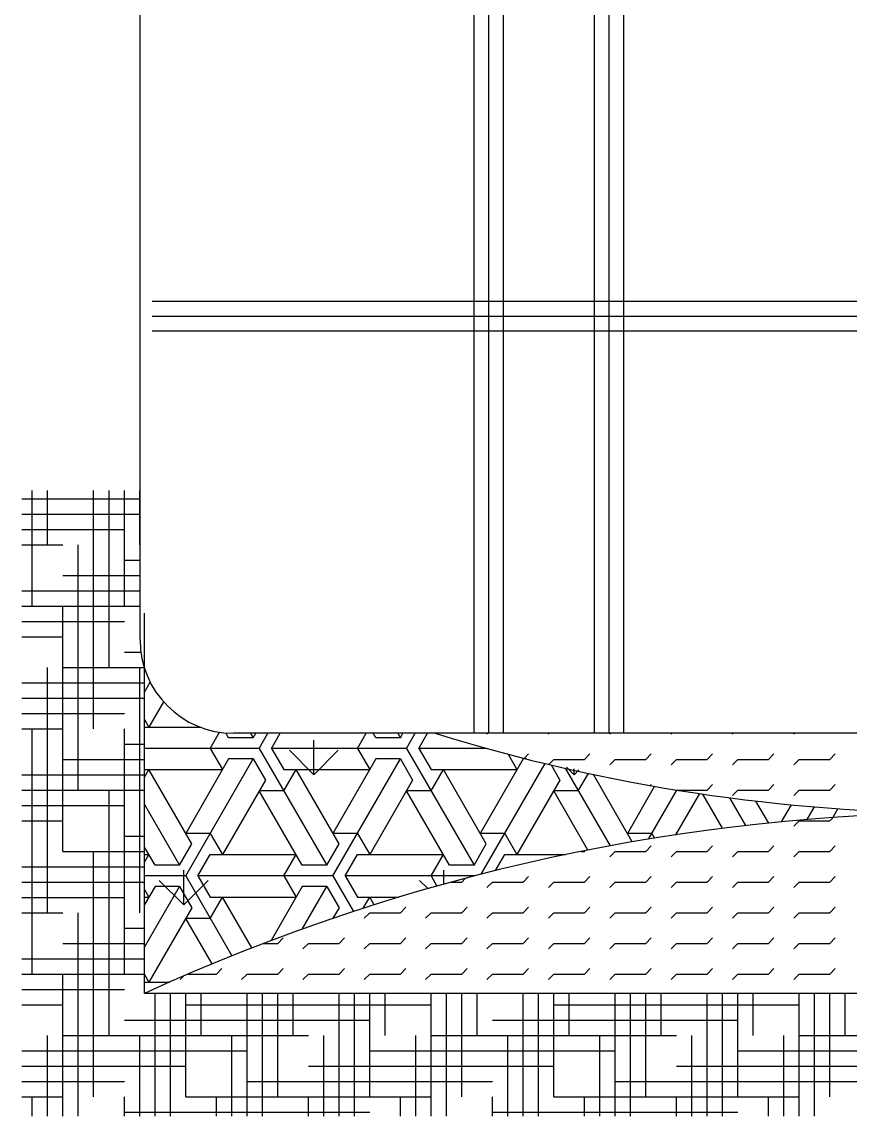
# Model space of a CAD drawing. Header units: millimetres. Extents: x 1787 to 68324, y 1435 to 30835.
# Drawn here: x 36772 to 37447, y 10164 to 11056 of the extents above; entities that cross this region are included whole.
import ezdxf

# ---------------------------------------------------------------- set-up
doc = ezdxf.new("R2010")
doc.units = ezdxf.units.MM

# ---------------------------------------------------------------- blocks, each defined once
blk = doc.blocks.new('A$C62731D1C')
for p, q in [((0.09627, 0.38824, 0.68571), (0.09627, 2.14084, 0.68571)), ((0.46643, 1.44371, 0.68571), (0.46643, 0.31204, 0.68571)), ((0.47843, 1.44371, 0.68571), (0.47843, 0.31204, 0.68571)), ((0.49043, 1.44371, 0.68571), (0.49043, 0.31204, 0.68571)), ((0.36826, 1.4076, 0.68571), (0.36826, 0.31204, 0.68571)), ((0.38026, 1.4076, 0.68571), (0.38026, 0.31204, 0.68571)), ((0.39226, 1.4076, 0.68571), (0.39226, 0.31204, 0.68571)), ((0.10613, 0.66415, 0.68571), (1.46095, 0.66415, 0.68571)), ((0.10613, 0.65215, 0.68571), (1.46095, 0.65215, 0.68571)), ((0.10613, 0.64015, 0.68571), (1.46095, 0.64015, 0.68571)), ((0.0085, 0.41577, 0.68571), (0.0085, 0.50998, 0.68571)), ((0.021, 0.46577, 0.68571), (0.021, 0.50998, 0.68571)), ((0.0585, 0.31577, 0.68571), (0.0585, 0.50998, 0.68571)), ((0.071, 0.36577, 0.68571), (0.071, 0.50998, 0.68571)), ((0.0835, 0.41577, 0.68571), (0.0835, 0.50998, 0.68571)), ((0.096, 0.46577, 0.68571), (0.096, 0.50998, 0.68571)), ((0, 0.50327, 0.68571), (0.09627, 0.50327, 0.68571)), ((0, 0.49077, 0.68571), (0.09627, 0.49077, 0.68571)), ((0, 0.47827, 0.68571), (0.0835, 0.47827, 0.68571)), ((0, 0.46577, 0.68571), (0.0335, 0.46577, 0.68571)), ((0.046, 0.26577, 0.68571), (0.046, 0.46577, 0.68571)), ((0.0835, 0.45327, 0.68571), (0.09627, 0.45327, 0.68571)), ((0.0335, 0.44077, 0.68571), (0.09627, 0.44077, 0.68571)), ((0, 0.42827, 0.68571), (0.09627, 0.42827, 0.68571)), ((0, 0.41577, 0.68571), (0.09627, 0.41577, 0.68571)), ((0.0335, 0.21577, 0.68571), (0.0335, 0.41577, 0.68571)), ((0, 0.40327, 0.68571), (0.0835, 0.40327, 0.68571)), ((0.1, 0.1, 0.68571), (0.1, 0.40998, 0.68571)), ((0, 0.39077, 0.68571), (0.0335, 0.39077, 0.68571)), ((0.0835, 0.37827, 0.68571), (0.09693, 0.37827, 0.68571)), ((0.021, 0.16577, 0.68571), (0.021, 0.36577, 0.68571)), ((0.0335, 0.36577, 0.68571), (0.09966, 0.36577, 0.68571)), ((0.096, 0.16577, 0.68571), (0.096, 0.36577, 0.68571)), ((0, 0.35327, 0.68571), (0.1, 0.35327, 0.68571)), ((0.1, 0.34567, 0.68571), (0.10459, 0.35362, 0.68571)), ((0, 0.34077, 0.68571), (0.1, 0.34077, 0.68571)), ((0.11542, 0.33773, 0.68571), (0.1035, 0.31709, 0.68571)), ((0, 0.32827, 0.68571), (0.0835, 0.32827, 0.68571)), ((0.1, 0.32316, 0.68571), (0.1035, 0.31709, 0.68571)), ((0, 0.31577, 0.68571), (0.0335, 0.31577, 0.68571)), ((0.0085, 0.11577, 0.68571), (0.0085, 0.31577, 0.68571)), ((0.0835, 0.11577, 0.68571), (0.0835, 0.31577, 0.68571)), ((0.1, 0.31709, 0.68571), (0.14518, 0.31709, 0.68571)), ((0.1535, 0.29977, 0.68571), (0.16108, 0.3129, 0.68571)), ((0.1685, 0.30843, 0.68571), (0.16627, 0.31229, 0.68571)), ((0.0835, 0.30327, 0.68571), (0.1, 0.30327, 0.68571)), ((0.1885, 0.30843, 0.68571), (0.1685, 0.30843, 0.68571)), ((1.39167, 0.31204, 0.68571), (0.17247, 0.31204, 0.68571)), ((0.18642, 0.31204, 0.68571), (0.1885, 0.30843, 0.68571)), ((0.1885, 0.30843, 0.68571), (0.19058, 0.31204, 0.68571)), ((0.1935, 0.29977, 0.68571), (0.20058, 0.31204, 0.68571)), ((0.2035, 0.29977, 0.68571), (0.21058, 0.31204, 0.68571)), ((0.23796, 0.2783, 0.68571), (0.23796, 0.30643, 0.68571)), ((0.2735, 0.29977, 0.68571), (0.28058, 0.31204, 0.68571)), ((0.2885, 0.30843, 0.68571), (0.28642, 0.31204, 0.68571)), ((0.3085, 0.30843, 0.68571), (0.2885, 0.30843, 0.68571)), ((0.30642, 0.31204, 0.68571), (0.3085, 0.30843, 0.68571)), ((0.3085, 0.30843, 0.68571), (0.31058, 0.31204, 0.68571)), ((0.3135, 0.29977, 0.68571), (0.32058, 0.31204, 0.68571)), ((0.3235, 0.29977, 0.68571), (0.33058, 0.31204, 0.68571)), ((0.37908, 0.31135, 0.68571), (0.37977, 0.31204, 0.68571)), ((0.42908, 0.31135, 0.68571), (0.42977, 0.31204, 0.68571)), ((0.47908, 0.31135, 0.68571), (0.47977, 0.31204, 0.68571)), ((0.52908, 0.31135, 0.68571), (0.52977, 0.31204, 0.68571)), ((0.57908, 0.31135, 0.68571), (0.57977, 0.31204, 0.68571)), ((0.62908, 0.31135, 0.68571), (0.62977, 0.31204, 0.68571)), ((0.1935, 0.29977, 0.68571), (0.1, 0.29977, 0.68571)), ((0.1535, 0.29977, 0.68571), (0.1635, 0.28245, 0.68571)), ((0.1935, 0.29977, 0.68571), (0.2485, 0.20451, 0.68571)), ((0.3135, 0.29977, 0.68571), (0.2035, 0.29977, 0.68571)), ((0.2035, 0.29977, 0.68571), (0.2135, 0.28245, 0.68571)), ((0.23796, 0.2783, 0.68571), (0.21807, 0.29819, 0.68571)), ((0.23796, 0.2783, 0.68571), (0.25785, 0.29819, 0.68571)), ((0.2735, 0.29977, 0.68571), (0.2835, 0.28245, 0.68571)), ((0.3135, 0.29977, 0.68571), (0.3685, 0.20451, 0.68571)), ((0.37861, 0.29977, 0.68571), (0.3235, 0.29977, 0.68571)), ((0.3235, 0.29977, 0.68571), (0.3335, 0.28245, 0.68571)), ((0.39626, 0.295, 0.68571), (0.4035, 0.28245, 0.68571)), ((0.40934, 0.29161, 0.68571), (0.41292, 0.29519, 0.68571)), ((0.4585, 0.29077, 0.68571), (0.46292, 0.29519, 0.68571)), ((0.5085, 0.29077, 0.68571), (0.51292, 0.29519, 0.68571)), ((0.5585, 0.29077, 0.68571), (0.56292, 0.29519, 0.68571)), ((0.6085, 0.29077, 0.68571), (0.61292, 0.29519, 0.68571)), ((0.6585, 0.29077, 0.68571), (0.66292, 0.29519, 0.68571)), ((0.0335, 0.29077, 0.68571), (0.1, 0.29077, 0.68571)), ((0.1335, 0.19585, 0.68571), (0.1885, 0.29111, 0.68571)), ((0.1685, 0.29111, 0.68571), (0.1335, 0.23049, 0.68571)), ((0.1885, 0.29111, 0.68571), (0.1685, 0.29111, 0.68571)), ((0.1885, 0.29111, 0.68571), (0.1985, 0.27379, 0.68571)), ((0.2535, 0.19585, 0.68571), (0.3085, 0.29111, 0.68571)), ((0.2885, 0.29111, 0.68571), (0.2535, 0.23049, 0.68571)), ((0.3085, 0.29111, 0.68571), (0.2885, 0.29111, 0.68571)), ((0.3085, 0.29111, 0.68571), (0.3185, 0.27379, 0.68571)), ((0.4085, 0.29111, 0.68571), (0.3735, 0.23049, 0.68571)), ((0.37428, 0.19721, 0.68571), (0.42636, 0.2874, 0.68571)), ((0.4113, 0.29111, 0.68571), (0.4085, 0.29111, 0.68571)), ((0.4294, 0.28667, 0.68571), (0.4335, 0.29077, 0.68571)), ((0.43133, 0.28621, 0.68571), (0.4385, 0.27379, 0.68571)), ((0.4335, 0.29077, 0.68571), (0.4585, 0.29077, 0.68571)), ((0.47908, 0.28635, 0.68571), (0.4835, 0.29077, 0.68571)), ((0.4835, 0.29077, 0.68571), (0.5085, 0.29077, 0.68571)), ((0.52908, 0.28635, 0.68571), (0.5335, 0.29077, 0.68571)), ((0.5335, 0.29077, 0.68571), (0.5585, 0.29077, 0.68571)), ((0.57908, 0.28635, 0.68571), (0.5835, 0.29077, 0.68571)), ((0.5835, 0.29077, 0.68571), (0.6085, 0.29077, 0.68571)), ((0.62908, 0.28635, 0.68571), (0.6335, 0.29077, 0.68571)), ((0.6335, 0.29077, 0.68571), (0.6585, 0.29077, 0.68571)), ((0, 0.27827, 0.68571), (0.1, 0.27827, 0.68571)), ((0.1, 0.27639, 0.68571), (0.1035, 0.28245, 0.68571)), ((0.1, 0.28245, 0.68571), (0.1635, 0.28245, 0.68571)), ((0.1385, 0.22183, 0.68571), (0.1035, 0.28245, 0.68571)), ((0.2135, 0.26513, 0.68571), (0.2235, 0.28245, 0.68571)), ((0.2135, 0.28245, 0.68571), (0.2835, 0.28245, 0.68571)), ((0.2585, 0.22183, 0.68571), (0.2235, 0.28245, 0.68571)), ((0.3335, 0.26513, 0.68571), (0.3435, 0.28245, 0.68571)), ((0.3335, 0.28245, 0.68571), (0.4035, 0.28245, 0.68571)), ((0.3785, 0.22183, 0.68571), (0.3435, 0.28245, 0.68571)), ((0.44289, 0.28352, 0.68571), (0.47937, 0.22033, 0.68571)), ((0.45009, 0.2783, 0.68571), (0.44401, 0.28439, 0.68571)), ((0.45009, 0.2783, 0.68571), (0.45009, 0.28301, 0.68571)), ((0.45009, 0.2783, 0.68571), (0.45394, 0.28215, 0.68571)), ((0.4535, 0.26513, 0.68571), (0.46171, 0.27934, 0.68571)), ((0.49749, 0.22358, 0.68571), (0.4658, 0.27847, 0.68571)), ((0.1985, 0.27379, 0.68571), (0.1635, 0.21317, 0.68571)), ((0.3185, 0.27379, 0.68571), (0.2835, 0.21317, 0.68571)), ((0.4385, 0.27379, 0.68571), (0.4035, 0.21317, 0.68571)), ((0.51564, 0.26884, 0.68571), (0.4935, 0.23049, 0.68571)), ((0.51218, 0.26945, 0.68571), (0.51292, 0.27019, 0.68571)), ((0.5585, 0.26577, 0.68571), (0.56292, 0.27019, 0.68571)), ((0.6085, 0.26577, 0.68571), (0.61292, 0.27019, 0.68571)), ((0.6585, 0.26577, 0.68571), (0.66292, 0.27019, 0.68571)), ((0, 0.26577, 0.68571), (0.1, 0.26577, 0.68571)), ((0.071, 0.06577, 0.68571), (0.071, 0.26577, 0.68571)), ((0.2135, 0.26513, 0.68571), (0.1935, 0.26513, 0.68571)), ((0.2285, 0.20451, 0.68571), (0.1935, 0.26513, 0.68571)), ((0.3335, 0.26513, 0.68571), (0.3135, 0.26513, 0.68571)), ((0.3485, 0.20451, 0.68571), (0.3135, 0.26513, 0.68571)), ((0.4535, 0.26513, 0.68571), (0.4335, 0.26513, 0.68571)), ((0.46136, 0.21689, 0.68571), (0.4335, 0.26513, 0.68571)), ((0.51081, 0.22583, 0.68571), (0.53387, 0.26577, 0.68571)), ((0.55222, 0.26292, 0.68571), (0.53281, 0.2293, 0.68571)), ((0.53385, 0.26577, 0.68571), (0.5585, 0.26577, 0.68571)), ((0.57113, 0.2346, 0.68571), (0.55502, 0.2625, 0.68571)), ((0.57677, 0.25948, 0.68571), (0.58983, 0.23685, 0.68571)), ((0.57908, 0.26135, 0.68571), (0.5835, 0.26577, 0.68571)), ((0.5835, 0.26577, 0.68571), (0.6085, 0.26577, 0.68571)), ((0.62908, 0.26135, 0.68571), (0.6335, 0.26577, 0.68571)), ((0.6335, 0.26577, 0.68571), (0.6585, 0.26577, 0.68571)), ((0, 0.25327, 0.68571), (0.0835, 0.25327, 0.68571)), ((0.1, 0.25388, 0.68571), (0.1285, 0.20451, 0.68571)), ((0.60866, 0.23889, 0.68571), (0.5983, 0.25682, 0.68571)), ((0.62695, 0.25378, 0.68571), (0.61894, 0.2399, 0.68571)), ((0.64002, 0.24179, 0.68571), (0.64597, 0.25209, 0.68571)), ((0.66513, 0.25064, 0.68571), (0.66094, 0.24338, 0.68571)), ((0.6585, 0.24077, 0.68571), (0.66112, 0.24339, 0.68571)), ((0, 0.24077, 0.68571), (0.0335, 0.24077, 0.68571)), ((0.62908, 0.23635, 0.68571), (0.6335, 0.24077, 0.68571)), ((0.6335, 0.24077, 0.68571), (0.6585, 0.24077, 0.68571)), ((0.0835, 0.22827, 0.68571), (0.1, 0.22827, 0.68571)), ((0.1535, 0.23049, 0.68571), (0.1335, 0.23049, 0.68571)), ((0.1535, 0.23049, 0.68571), (0.1635, 0.21317, 0.68571)), ((0.2735, 0.23049, 0.68571), (0.2535, 0.23049, 0.68571)), ((0.2735, 0.23049, 0.68571), (0.2835, 0.21317, 0.68571)), ((0.3935, 0.23049, 0.68571), (0.3735, 0.23049, 0.68571)), ((0.3935, 0.23049, 0.68571), (0.4035, 0.21317, 0.68571)), ((0.5135, 0.23049, 0.68571), (0.4935, 0.23049, 0.68571)), ((0.5135, 0.23049, 0.68571), (0.51573, 0.22663, 0.68571)), ((0.0335, 0.21577, 0.68571), (0.1, 0.21577, 0.68571)), ((0.0585, 0.01577, 0.68571), (0.0585, 0.21577, 0.68571)), ((0.1085, 0.20451, 0.68571), (0.1, 0.21924, 0.68571)), ((0.1285, 0.20451, 0.68571), (0.1385, 0.22183, 0.68571)), ((0.2485, 0.20451, 0.68571), (0.2585, 0.22183, 0.68571)), ((0.3685, 0.20451, 0.68571), (0.3785, 0.22183, 0.68571)), ((0.45574, 0.21577, 0.68571), (0.4585, 0.21577, 0.68571)), ((0.4585, 0.21577, 0.68571), (0.45919, 0.21646, 0.68571)), ((0.47908, 0.21135, 0.68571), (0.4835, 0.21577, 0.68571)), ((0.4835, 0.21577, 0.68571), (0.5085, 0.21577, 0.68571)), ((0.5085, 0.21577, 0.68571), (0.51292, 0.22019, 0.68571)), ((0.52908, 0.21135, 0.68571), (0.5335, 0.21577, 0.68571)), ((0.5335, 0.21577, 0.68571), (0.5585, 0.21577, 0.68571)), ((0.5585, 0.21577, 0.68571), (0.56292, 0.22019, 0.68571)), ((0.57908, 0.21135, 0.68571), (0.5835, 0.21577, 0.68571)), ((0.5835, 0.21577, 0.68571), (0.6085, 0.21577, 0.68571)), ((0.6085, 0.21577, 0.68571), (0.61292, 0.22019, 0.68571)), ((0.62908, 0.21135, 0.68571), (0.6335, 0.21577, 0.68571)), ((0.6335, 0.21577, 0.68571), (0.6585, 0.21577, 0.68571)), ((0.6585, 0.21577, 0.68571), (0.66292, 0.22019, 0.68571)), ((0.1, 0.20711, 0.68571), (0.1035, 0.21317, 0.68571)), ((0.1, 0.21317, 0.68571), (0.1035, 0.21317, 0.68571)), ((0.1435, 0.19585, 0.68571), (0.1535, 0.21317, 0.68571)), ((0.1535, 0.21317, 0.68571), (0.2235, 0.21317, 0.68571)), ((0.2135, 0.19585, 0.68571), (0.2235, 0.21317, 0.68571)), ((0.2635, 0.19585, 0.68571), (0.2735, 0.21317, 0.68571)), ((0.2735, 0.21317, 0.68571), (0.3435, 0.21317, 0.68571)), ((0.3335, 0.19585, 0.68571), (0.3435, 0.21317, 0.68571)), ((0.38598, 0.20015, 0.68571), (0.3935, 0.21317, 0.68571)), ((0.3935, 0.21317, 0.68571), (0.44307, 0.21317, 0.68571)), ((0, 0.20327, 0.68571), (0.1, 0.20327, 0.68571)), ((0.1285, 0.20451, 0.68571), (0.1085, 0.20451, 0.68571)), ((0.13189, 0.17223, 0.68571), (0.13189, 0.20036, 0.68571)), ((0.2485, 0.20451, 0.68571), (0.2285, 0.20451, 0.68571)), ((0.34403, 0.18916, 0.68571), (0.34403, 0.20036, 0.68571)), ((0.3685, 0.20451, 0.68571), (0.3485, 0.20451, 0.68571)), ((0, 0.19077, 0.68571), (0.1, 0.19077, 0.68571)), ((0.1335, 0.19585, 0.68571), (0.1, 0.19585, 0.68571)), ((0.13189, 0.17223, 0.68571), (0.11201, 0.19212, 0.68571)), ((0.13189, 0.17223, 0.68571), (0.15178, 0.19212, 0.68571)), ((0.1335, 0.19585, 0.68571), (0.17113, 0.13067, 0.68571)), ((0.2535, 0.19585, 0.68571), (0.1435, 0.19585, 0.68571)), ((0.1435, 0.19585, 0.68571), (0.1535, 0.17853, 0.68571)), ((0.2135, 0.19585, 0.68571), (0.2235, 0.17853, 0.68571)), ((0.2535, 0.19585, 0.68571), (0.27024, 0.16687, 0.68571)), ((0.36902, 0.19585, 0.68571), (0.2635, 0.19585, 0.68571)), ((0.2635, 0.19585, 0.68571), (0.2735, 0.17853, 0.68571)), ((0.33081, 0.18545, 0.68571), (0.32414, 0.19212, 0.68571)), ((0.3335, 0.19585, 0.68571), (0.33829, 0.18757, 0.68571)), ((0.34988, 0.19077, 0.68571), (0.3585, 0.19077, 0.68571)), ((0.3585, 0.19077, 0.68571), (0.36166, 0.19393, 0.68571)), ((0.37908, 0.18635, 0.68571), (0.3835, 0.19077, 0.68571)), ((0.3835, 0.19077, 0.68571), (0.4085, 0.19077, 0.68571)), ((0.4085, 0.19077, 0.68571), (0.41292, 0.19519, 0.68571)), ((0.42908, 0.18635, 0.68571), (0.4335, 0.19077, 0.68571)), ((0.4335, 0.19077, 0.68571), (0.4585, 0.19077, 0.68571)), ((0.4585, 0.19077, 0.68571), (0.46292, 0.19519, 0.68571)), ((0.47908, 0.18635, 0.68571), (0.4835, 0.19077, 0.68571)), ((0.4835, 0.19077, 0.68571), (0.5085, 0.19077, 0.68571)), ((0.5085, 0.19077, 0.68571), (0.51292, 0.19519, 0.68571)), ((0.52908, 0.18635, 0.68571), (0.5335, 0.19077, 0.68571)), ((0.5335, 0.19077, 0.68571), (0.5585, 0.19077, 0.68571)), ((0.5585, 0.19077, 0.68571), (0.56292, 0.19519, 0.68571)), ((0.57908, 0.18635, 0.68571), (0.5835, 0.19077, 0.68571)), ((0.5835, 0.19077, 0.68571), (0.6085, 0.19077, 0.68571)), ((0.6085, 0.19077, 0.68571), (0.61292, 0.19519, 0.68571)), ((0.62908, 0.18635, 0.68571), (0.6335, 0.19077, 0.68571)), ((0.6335, 0.19077, 0.68571), (0.6585, 0.19077, 0.68571)), ((0.6585, 0.19077, 0.68571), (0.66292, 0.19519, 0.68571)), ((0.1, 0.13782, 0.68571), (0.1285, 0.18719, 0.68571)), ((0.1085, 0.18719, 0.68571), (0.1, 0.17247, 0.68571)), ((0.1, 0.1846, 0.68571), (0.1035, 0.17853, 0.68571)), ((0.1, 0.17853, 0.68571), (0.1035, 0.17853, 0.68571)), ((0.1285, 0.18719, 0.68571), (0.1085, 0.18719, 0.68571)), ((0.1285, 0.18719, 0.68571), (0.1385, 0.16987, 0.68571)), ((0.1535, 0.16121, 0.68571), (0.1635, 0.17853, 0.68571)), ((0.1535, 0.17853, 0.68571), (0.2235, 0.17853, 0.68571)), ((0.18741, 0.13712, 0.68571), (0.1635, 0.17853, 0.68571)), ((0.2285, 0.18719, 0.68571), (0.20307, 0.14314, 0.68571)), ((0.22848, 0.15251, 0.68571), (0.2485, 0.18719, 0.68571)), ((0.2485, 0.18719, 0.68571), (0.2285, 0.18719, 0.68571)), ((0.2485, 0.18719, 0.68571), (0.2585, 0.16987, 0.68571)), ((0.2735, 0.17853, 0.68571), (0.30724, 0.17853, 0.68571)), ((0.27828, 0.16948, 0.68571), (0.2835, 0.17853, 0.68571)), ((0.2871, 0.1723, 0.68571), (0.2835, 0.17853, 0.68571)), ((0, 0.17827, 0.68571), (0.0835, 0.17827, 0.68571)), ((0.1385, 0.16987, 0.68571), (0.1035, 0.10925, 0.68571)), ((0.2585, 0.16987, 0.68571), (0.25354, 0.16128, 0.68571)), ((0.3085, 0.16577, 0.68571), (0.31292, 0.17019, 0.68571)), ((0.3585, 0.16577, 0.68571), (0.36292, 0.17019, 0.68571)), ((0.4085, 0.16577, 0.68571), (0.41292, 0.17019, 0.68571)), ((0.4585, 0.16577, 0.68571), (0.46292, 0.17019, 0.68571)), ((0.5085, 0.16577, 0.68571), (0.51292, 0.17019, 0.68571)), ((0.5585, 0.16577, 0.68571), (0.56292, 0.17019, 0.68571)), ((0.6085, 0.16577, 0.68571), (0.61292, 0.17019, 0.68571)), ((0.6585, 0.16577, 0.68571), (0.66292, 0.17019, 0.68571)), ((0, 0.16577, 0.68571), (0.0335, 0.16577, 0.68571)), ((0.046, 0, 0.68571), (0.046, 0.16577, 0.68571)), ((0.1535, 0.16121, 0.68571), (0.1335, 0.16121, 0.68571)), ((0.15496, 0.12405, 0.68571), (0.1335, 0.16121, 0.68571)), ((0.27908, 0.16135, 0.68571), (0.2835, 0.16577, 0.68571)), ((0.2835, 0.16577, 0.68571), (0.3085, 0.16577, 0.68571)), ((0.32908, 0.16135, 0.68571), (0.3335, 0.16577, 0.68571)), ((0.3335, 0.16577, 0.68571), (0.3585, 0.16577, 0.68571)), ((0.37908, 0.16135, 0.68571), (0.3835, 0.16577, 0.68571)), ((0.3835, 0.16577, 0.68571), (0.4085, 0.16577, 0.68571)), ((0.42908, 0.16135, 0.68571), (0.4335, 0.16577, 0.68571)), ((0.4335, 0.16577, 0.68571), (0.4585, 0.16577, 0.68571)), ((0.47908, 0.16135, 0.68571), (0.4835, 0.16577, 0.68571)), ((0.4835, 0.16577, 0.68571), (0.5085, 0.16577, 0.68571)), ((0.52908, 0.16135, 0.68571), (0.5335, 0.16577, 0.68571)), ((0.5335, 0.16577, 0.68571), (0.5585, 0.16577, 0.68571)), ((0.57908, 0.16135, 0.68571), (0.5835, 0.16577, 0.68571)), ((0.5835, 0.16577, 0.68571), (0.6085, 0.16577, 0.68571)), ((0.62908, 0.16135, 0.68571), (0.6335, 0.16577, 0.68571)), ((0.6335, 0.16577, 0.68571), (0.6585, 0.16577, 0.68571)), ((0.0835, 0.15327, 0.68571), (0.1, 0.15327, 0.68571)), ((0.2085, 0.14077, 0.68571), (0.21292, 0.14519, 0.68571)), ((0.2585, 0.14077, 0.68571), (0.26292, 0.14519, 0.68571)), ((0.3085, 0.14077, 0.68571), (0.31292, 0.14519, 0.68571)), ((0.3585, 0.14077, 0.68571), (0.36292, 0.14519, 0.68571)), ((0.4085, 0.14077, 0.68571), (0.41292, 0.14519, 0.68571)), ((0.4585, 0.14077, 0.68571), (0.46292, 0.14519, 0.68571)), ((0.5085, 0.14077, 0.68571), (0.51292, 0.14519, 0.68571)), ((0.5585, 0.14077, 0.68571), (0.56292, 0.14519, 0.68571)), ((0.6085, 0.14077, 0.68571), (0.61292, 0.14519, 0.68571)), ((0.6585, 0.14077, 0.68571), (0.66292, 0.14519, 0.68571)), ((0.0335, 0.14077, 0.68571), (0.1, 0.14077, 0.68571)), ((0.19684, 0.14077, 0.68571), (0.2085, 0.14077, 0.68571)), ((0.22908, 0.13635, 0.68571), (0.2335, 0.14077, 0.68571)), ((0.2335, 0.14077, 0.68571), (0.2585, 0.14077, 0.68571)), ((0.27908, 0.13635, 0.68571), (0.2835, 0.14077, 0.68571)), ((0.2835, 0.14077, 0.68571), (0.3085, 0.14077, 0.68571)), ((0.32908, 0.13635, 0.68571), (0.3335, 0.14077, 0.68571)), ((0.3335, 0.14077, 0.68571), (0.3585, 0.14077, 0.68571)), ((0.37908, 0.13635, 0.68571), (0.3835, 0.14077, 0.68571)), ((0.3835, 0.14077, 0.68571), (0.4085, 0.14077, 0.68571)), ((0.42908, 0.13635, 0.68571), (0.4335, 0.14077, 0.68571)), ((0.4335, 0.14077, 0.68571), (0.4585, 0.14077, 0.68571)), ((0.47908, 0.13635, 0.68571), (0.4835, 0.14077, 0.68571)), ((0.4835, 0.14077, 0.68571), (0.5085, 0.14077, 0.68571)), ((0.52908, 0.13635, 0.68571), (0.5335, 0.14077, 0.68571)), ((0.5335, 0.14077, 0.68571), (0.5585, 0.14077, 0.68571)), ((0.57908, 0.13635, 0.68571), (0.5835, 0.14077, 0.68571)), ((0.5835, 0.14077, 0.68571), (0.6085, 0.14077, 0.68571)), ((0.62908, 0.13635, 0.68571), (0.6335, 0.14077, 0.68571)), ((0.6335, 0.14077, 0.68571), (0.6585, 0.14077, 0.68571)), ((0, 0.12827, 0.68571), (0.1, 0.12827, 0.68571)), ((0.1585, 0.11577, 0.68571), (0.16292, 0.12019, 0.68571)), ((0.2085, 0.11577, 0.68571), (0.21292, 0.12019, 0.68571)), ((0.2585, 0.11577, 0.68571), (0.26292, 0.12019, 0.68571)), ((0.3085, 0.11577, 0.68571), (0.31292, 0.12019, 0.68571)), ((0.3585, 0.11577, 0.68571), (0.36292, 0.12019, 0.68571)), ((0.4085, 0.11577, 0.68571), (0.41292, 0.12019, 0.68571)), ((0.4585, 0.11577, 0.68571), (0.46292, 0.12019, 0.68571)), ((0.5085, 0.11577, 0.68571), (0.51292, 0.12019, 0.68571)), ((0.5585, 0.11577, 0.68571), (0.56292, 0.12019, 0.68571)), ((0.6085, 0.11577, 0.68571), (0.61292, 0.12019, 0.68571)), ((0.6585, 0.11577, 0.68571), (0.66292, 0.12019, 0.68571)), ((0, 0.11577, 0.68571), (0.1, 0.11577, 0.68571)), ((0.0335, 0, 0.68571), (0.0335, 0.11577, 0.68571)), ((0.1, 0.11531, 0.68571), (0.1035, 0.10925, 0.68571)), ((0.1, 0.10925, 0.68571), (0.12048, 0.10925, 0.68571)), ((0.12908, 0.11135, 0.68571), (0.13206, 0.11432, 0.68571)), ((0.1354, 0.11577, 0.68571), (0.1585, 0.11577, 0.68571)), ((0.17908, 0.11135, 0.68571), (0.1835, 0.11577, 0.68571)), ((0.1835, 0.11577, 0.68571), (0.2085, 0.11577, 0.68571)), ((0.22908, 0.11135, 0.68571), (0.2335, 0.11577, 0.68571)), ((0.2335, 0.11577, 0.68571), (0.2585, 0.11577, 0.68571)), ((0.27908, 0.11135, 0.68571), (0.2835, 0.11577, 0.68571)), ((0.2835, 0.11577, 0.68571), (0.3085, 0.11577, 0.68571)), ((0.32908, 0.11135, 0.68571), (0.3335, 0.11577, 0.68571)), ((0.3335, 0.11577, 0.68571), (0.3585, 0.11577, 0.68571)), ((0.37908, 0.11135, 0.68571), (0.3835, 0.11577, 0.68571)), ((0.3835, 0.11577, 0.68571), (0.4085, 0.11577, 0.68571)), ((0.42908, 0.11135, 0.68571), (0.4335, 0.11577, 0.68571)), ((0.4335, 0.11577, 0.68571), (0.4585, 0.11577, 0.68571)), ((0.47908, 0.11135, 0.68571), (0.4835, 0.11577, 0.68571)), ((0.4835, 0.11577, 0.68571), (0.5085, 0.11577, 0.68571)), ((0.52908, 0.11135, 0.68571), (0.5335, 0.11577, 0.68571)), ((0.5335, 0.11577, 0.68571), (0.5585, 0.11577, 0.68571)), ((0.57908, 0.11135, 0.68571), (0.5835, 0.11577, 0.68571)), ((0.5835, 0.11577, 0.68571), (0.6085, 0.11577, 0.68571)), ((0.62908, 0.11135, 0.68571), (0.6335, 0.11577, 0.68571)), ((0.6335, 0.11577, 0.68571), (0.6585, 0.11577, 0.68571)), ((0, 0.10327, 0.68571), (0.0835, 0.10327, 0.68571)), ((1.44488, 0.1, 0.68571), (0.1, 0.1, 0.68571)), ((0.1085, 0, 0.68571), (0.1085, 0.1, 0.68571)), ((0.121, 0, 0.68571), (0.121, 0.1, 0.68571)), ((0.1335, 0.01577, 0.68571), (0.1335, 0.1, 0.68571)), ((0.146, 0.06577, 0.68571), (0.146, 0.1, 0.68571)), ((0.1835, 0, 0.68571), (0.1835, 0.1, 0.68571)), ((0.196, 0, 0.68571), (0.196, 0.1, 0.68571)), ((0.2085, 0.01577, 0.68571), (0.2085, 0.1, 0.68571)), ((0.221, 0.06577, 0.68571), (0.221, 0.1, 0.68571)), ((0.2585, 0, 0.68571), (0.2585, 0.1, 0.68571)), ((0.271, 0, 0.68571), (0.271, 0.1, 0.68571)), ((0.2835, 0.01577, 0.68571), (0.2835, 0.1, 0.68571)), ((0.296, 0.06577, 0.68571), (0.296, 0.1, 0.68571)), ((0.3335, 0, 0.68571), (0.3335, 0.1, 0.68571)), ((0.346, 0, 0.68571), (0.346, 0.1, 0.68571)), ((0.3585, 0.01577, 0.68571), (0.3585, 0.1, 0.68571)), ((0.371, 0.06577, 0.68571), (0.371, 0.1, 0.68571)), ((0.4085, 0, 0.68571), (0.4085, 0.1, 0.68571)), ((0.421, 0, 0.68571), (0.421, 0.1, 0.68571)), ((0.4335, 0.01577, 0.68571), (0.4335, 0.1, 0.68571)), ((0.446, 0.06577, 0.68571), (0.446, 0.1, 0.68571)), ((0.4835, 0, 0.68571), (0.4835, 0.1, 0.68571)), ((0.496, 0, 0.68571), (0.496, 0.1, 0.68571)), ((0.5085, 0.01577, 0.68571), (0.5085, 0.1, 0.68571)), ((0.521, 0.06577, 0.68571), (0.521, 0.1, 0.68571)), ((0.5585, 0, 0.68571), (0.5585, 0.1, 0.68571)), ((0.571, 0, 0.68571), (0.571, 0.1, 0.68571)), ((0.5835, 0.01577, 0.68571), (0.5835, 0.1, 0.68571)), ((0.596, 0.06577, 0.68571), (0.596, 0.1, 0.68571)), ((0.6335, 0, 0.68571), (0.6335, 0.1, 0.68571)), ((0.646, 0, 0.68571), (0.646, 0.1, 0.68571)), ((0.6585, 0.01577, 0.68571), (0.6585, 0.1, 0.68571)), ((0.671, 0.06577, 0.68571), (0.671, 0.1, 0.68571)), ((0, 0.09077, 0.68571), (0.0335, 0.09077, 0.68571)), ((0.1335, 0.09077, 0.68571), (0.3335, 0.09077, 0.68571)), ((0.4335, 0.09077, 0.68571), (0.6335, 0.09077, 0.68571)), ((0.0835, 0.07827, 0.68571), (0.2835, 0.07827, 0.68571)), ((0.3835, 0.07827, 0.68571), (0.5835, 0.07827, 0.68571)), ((0.021, 0, 0.68571), (0.021, 0.06577, 0.68571)), ((0.0335, 0.06577, 0.68571), (0.2335, 0.06577, 0.68571)), ((0.096, 0, 0.68571), (0.096, 0.06577, 0.68571)), ((0.171, 0, 0.68571), (0.171, 0.06577, 0.68571)), ((0.246, 0, 0.68571), (0.246, 0.06577, 0.68571)), ((0.321, 0, 0.68571), (0.321, 0.06577, 0.68571)), ((0.3335, 0.06577, 0.68571), (0.5335, 0.06577, 0.68571)), ((0.396, 0, 0.68571), (0.396, 0.06577, 0.68571)), ((0.471, 0, 0.68571), (0.471, 0.06577, 0.68571)), ((0.546, 0, 0.68571), (0.546, 0.06577, 0.68571)), ((0.621, 0, 0.68571), (0.621, 0.06577, 0.68571)), ((0.6335, 0.06577, 0.68571), (0.8335, 0.06577, 0.68571)), ((0, 0.05327, 0.68571), (0.1835, 0.05327, 0.68571)), ((0.2835, 0.05327, 0.68571), (0.4835, 0.05327, 0.68571)), ((0.5835, 0.05327, 0.68571), (0.7835, 0.05327, 0.68571)), ((0, 0.04077, 0.68571), (0.1335, 0.04077, 0.68571)), ((0.2335, 0.04077, 0.68571), (0.4335, 0.04077, 0.68571)), ((0.5335, 0.04077, 0.68571), (0.7335, 0.04077, 0.68571)), ((0, 0.02827, 0.68571), (0.0835, 0.02827, 0.68571)), ((0.1835, 0.02827, 0.68571), (0.3835, 0.02827, 0.68571)), ((0.4835, 0.02827, 0.68571), (0.6835, 0.02827, 0.68571)), ((0, 0.01577, 0.68571), (0.0335, 0.01577, 0.68571)), ((0.0085, 0, 0.68571), (0.0085, 0.01577, 0.68571)), ((0.0835, 0, 0.68571), (0.0835, 0.01577, 0.68571)), ((0.1335, 0.01577, 0.68571), (0.3335, 0.01577, 0.68571)), ((0.1585, 0, 0.68571), (0.1585, 0.01577, 0.68571)), ((0.2335, 0, 0.68571), (0.2335, 0.01577, 0.68571)), ((0.3085, 0, 0.68571), (0.3085, 0.01577, 0.68571)), ((0.3835, 0, 0.68571), (0.3835, 0.01577, 0.68571)), ((0.4335, 0.01577, 0.68571), (0.6335, 0.01577, 0.68571)), ((0.4585, 0, 0.68571), (0.4585, 0.01577, 0.68571)), ((0.5335, 0, 0.68571), (0.5335, 0.01577, 0.68571)), ((0.6085, 0, 0.68571), (0.6085, 0.01577, 0.68571)), ((0.0835, 0.00327, 0.68571), (0.2835, 0.00327, 0.68571)), ((0.3835, 0.00327, 0.68571), (0.5835, 0.00327, 0.68571))]:
    blk.add_line(p, q)
for centre, radius, start, end in [((0.17247, 0.38824, 0.68571), 0.0762, 180, 270), ((0.76456, 1.69033, 0.68571), 1.44313, 252.76056, 287.23944), ((0.77244, -1.36185, 0.68571), 1.6091, 65.29791, 114.70209)]:
    blk.add_arc(centre, radius, start, end)
blk = doc.blocks.new('A$C0E6D7E3D')
blk.add_blockref('A$C62731D1C', (0, 0))

msp = doc.modelspace()

# ---------------------------------------------------------------- block references
at = {"xscale": 1000, "yscale": 1000, "zscale": 1000}
msp.add_blockref('A$C0E6D7E3D', (36771.65, 10164.41, -685.71), dxfattribs=at)

doc.saveas('drawing.dxf')
